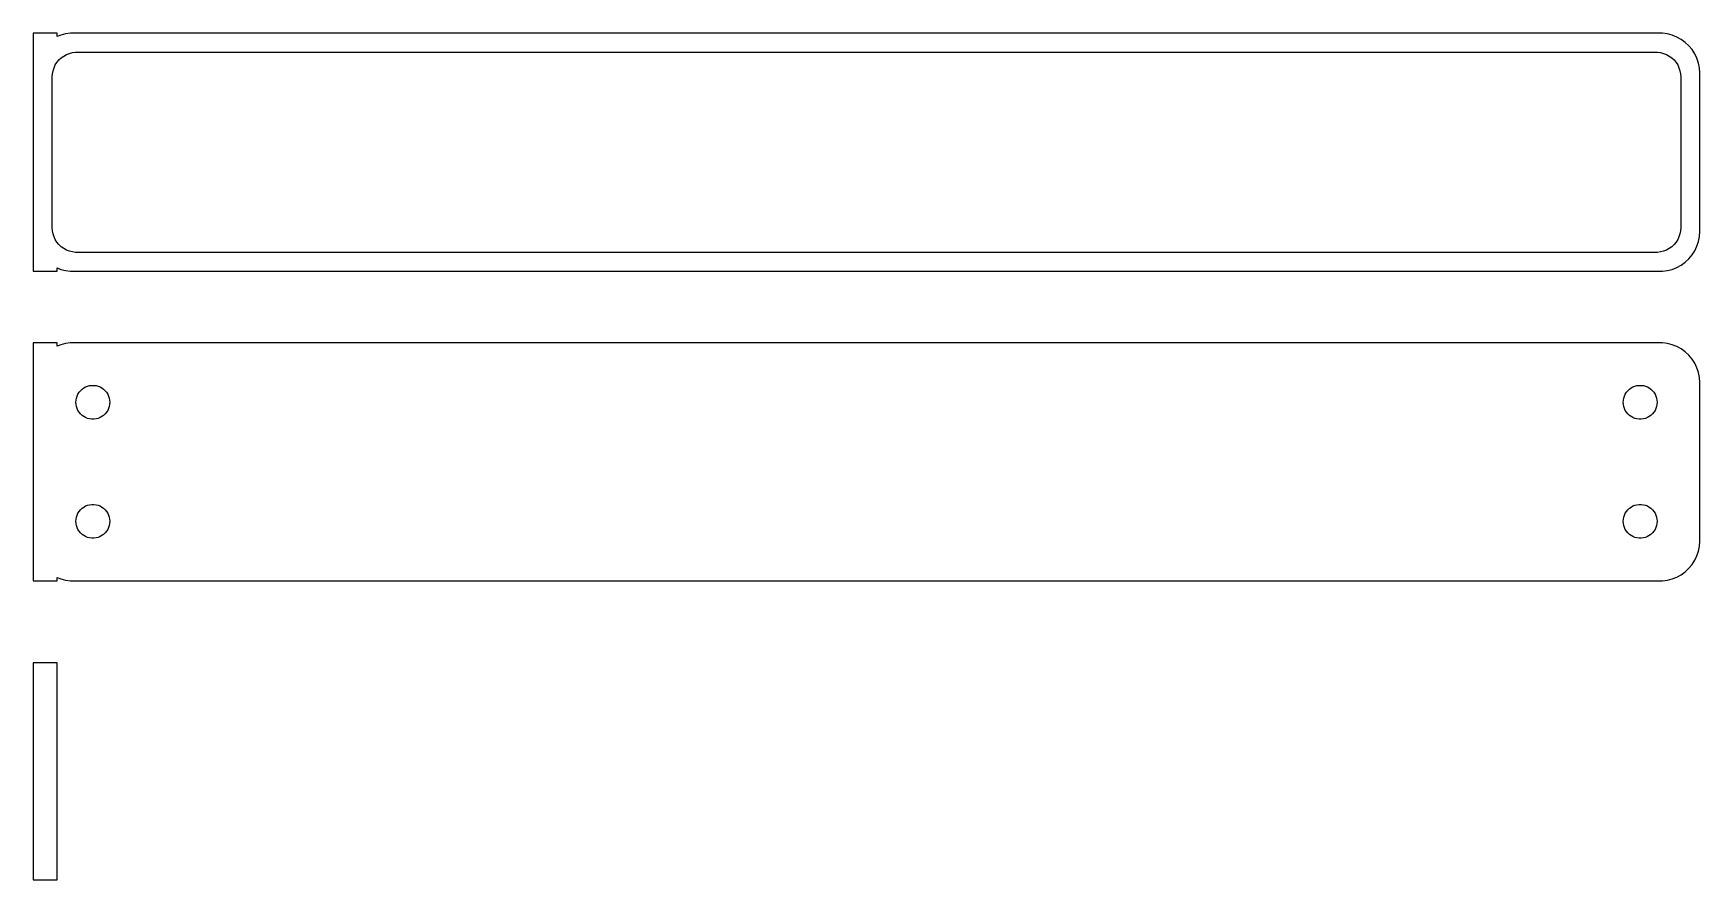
# Model space of a CAD drawing. Header units: metres. Extents: x -105 to 105, y 25 to 132.
import ezdxf

# ---------------------------------------------------------------- set-up
doc = ezdxf.new("R2010")
doc.units = ezdxf.units.M

msp = doc.modelspace()

# ---------------------------------------------------------------- linework, layer by layer
for p, q in [((-102, 131.99), (-105, 131.99)), ((-105, 131.99), (-105, 102.01)), ((-102, 131.575), (-102, 131.99)), ((-101.545, 131.755), (-102, 131.575)), ((-100.937, 131.911), (-101.545, 131.755)), ((-100.314, 131.99), (-100.937, 131.911)), ((100.314, 131.99), (-100.314, 131.99)), ((100.937, 131.911), (100.314, 131.99)), ((101.545, 131.755), (100.937, 131.911)), ((102.129, 131.524), (101.545, 131.755)), ((102.679, 131.222), (102.129, 131.524)), ((103.187, 130.853), (102.679, 131.222)), ((103.645, 130.423), (103.187, 130.853)), ((104.045, 129.939), (103.645, 130.423)), ((-102.228, 128), (-102.018, 128.33)), ((-102.018, 128.33), (-101.769, 128.631)), ((-101.769, 128.631), (-101.484, 128.899)), ((-101.484, 128.899), (-101.168, 129.128)), ((-101.168, 129.128), (-100.825, 129.317)), ((-100.825, 129.317), (-100.462, 129.461)), ((-100.462, 129.461), (-100.083, 129.558)), ((-100.083, 129.558), (-99.6955, 129.607)), ((-99.6955, 129.607), (99.6955, 129.607)), ((99.6955, 129.607), (100.083, 129.558)), ((100.083, 129.558), (100.462, 129.461)), ((100.462, 129.461), (100.825, 129.317)), ((100.825, 129.317), (101.168, 129.128)), ((101.168, 129.128), (101.484, 128.899)), ((101.484, 128.899), (101.769, 128.631)), ((101.769, 128.631), (102.018, 128.33)), ((102.018, 128.33), (102.228, 128)), ((104.382, 129.409), (104.045, 129.939)), ((104.649, 128.841), (104.382, 129.409)), ((104.843, 128.243), (104.649, 128.841)), ((104.961, 127.627), (104.843, 128.243)), ((-102.613, 126.5), (-102.588, 126.89)), ((-102.613, 107.5), (-102.613, 126.5)), ((-102.588, 126.89), (-102.515, 127.274)), ((-102.515, 127.274), (-102.394, 127.646)), ((-102.394, 127.646), (-102.228, 128)), ((102.228, 128), (102.394, 127.646)), ((102.394, 127.646), (102.515, 127.274)), ((102.515, 127.274), (102.588, 126.89)), ((102.588, 126.89), (102.613, 126.5)), ((102.613, 126.5), (102.613, 107.5)), ((105, 127), (104.961, 127.627)), ((105, 107), (105, 127)), ((-102.588, 107.11), (-102.613, 107.5)), ((-102.515, 106.726), (-102.588, 107.11)), ((102.588, 107.11), (102.515, 106.726)), ((102.613, 107.5), (102.588, 107.11)), ((-102.394, 106.354), (-102.515, 106.726)), ((-102.228, 106), (-102.394, 106.354)), ((-102.018, 105.67), (-102.228, 106)), ((-101.769, 105.369), (-102.018, 105.67)), ((-101.484, 105.101), (-101.769, 105.369)), ((-101.168, 104.872), (-101.484, 105.101)), ((101.484, 105.101), (101.168, 104.872)), ((101.769, 105.369), (101.484, 105.101)), ((102.018, 105.67), (101.769, 105.369)), ((102.228, 106), (102.018, 105.67)), ((102.394, 106.354), (102.228, 106)), ((102.515, 106.726), (102.394, 106.354)), ((104.382, 104.591), (104.649, 105.159)), ((104.649, 105.159), (104.843, 105.757)), ((104.843, 105.757), (104.961, 106.373)), ((104.961, 106.373), (105, 107)), ((-100.825, 104.683), (-101.168, 104.872)), ((-100.462, 104.539), (-100.825, 104.683)), ((-100.083, 104.442), (-100.462, 104.539)), ((-99.6955, 104.393), (-100.083, 104.442)), ((99.6955, 104.393), (-99.6955, 104.393)), ((100.083, 104.442), (99.6955, 104.393)), ((100.462, 104.539), (100.083, 104.442)), ((100.825, 104.683), (100.462, 104.539)), ((101.168, 104.872), (100.825, 104.683)), ((102.679, 102.778), (103.187, 103.147)), ((103.187, 103.147), (103.645, 103.577)), ((103.645, 103.577), (104.045, 104.061)), ((104.045, 104.061), (104.382, 104.591)), ((-105, 102.01), (-102, 102.01)), ((-102, 102.425), (-101.545, 102.245)), ((-102, 102.01), (-102, 102.425)), ((-101.545, 102.245), (-100.937, 102.089)), ((-100.937, 102.089), (-100.314, 102.01)), ((-100.314, 102.01), (100.314, 102.01)), ((100.314, 102.01), (100.937, 102.089)), ((100.937, 102.089), (101.545, 102.245)), ((101.545, 102.245), (102.129, 102.476)), ((102.129, 102.476), (102.679, 102.778)), ((-102, 92.9793), (-105, 92.9793)), ((-105, 92.9793), (-105, 63.0207)), ((-102, 92.5752), (-102, 92.9793)), ((-101.545, 92.7553), (-102, 92.5752)), ((-100.937, 92.9114), (-101.545, 92.7553)), ((-100.314, 92.9901), (-100.937, 92.9114)), ((100.314, 92.9901), (-100.314, 92.9901)), ((100.937, 92.9114), (100.314, 92.9901)), ((101.545, 92.7553), (100.937, 92.9114)), ((102.129, 92.5241), (101.545, 92.7553)), ((102.679, 92.2216), (102.129, 92.5241)), ((103.187, 91.8526), (102.679, 92.2216)), ((103.645, 91.4227), (103.187, 91.8526)), ((104.045, 90.9389), (103.645, 91.4227)), ((104.382, 90.4088), (104.045, 90.9389)), ((104.649, 89.8406), (104.382, 90.4088)), ((104.843, 89.2434), (104.649, 89.8406)), ((104.961, 88.6267), (104.843, 89.2434)), ((105, 88), (104.961, 88.6267)), ((-99.5682, 86.031), (-99.4853, 86.286)), ((-99.4853, 86.286), (-99.3712, 86.5287)), ((-99.3712, 86.5287), (-99.2275, 86.7551)), ((-99.2275, 86.7551), (-99.0566, 86.9617)), ((-99.0566, 86.9617), (-98.8611, 87.1453)), ((-98.8611, 87.1453), (-98.6441, 87.3029)), ((-98.6441, 87.3029), (-98.4092, 87.4321)), ((-98.4092, 87.4321), (-98.1598, 87.5308)), ((-98.1598, 87.5308), (-97.9001, 87.5975)), ((-97.9001, 87.5975), (-97.6341, 87.6311)), ((-97.6341, 87.6311), (-97.3659, 87.6311)), ((-97.3659, 87.6311), (-97.0999, 87.5975)), ((-97.0999, 87.5975), (-96.8401, 87.5308)), ((-96.8401, 87.5308), (-96.5908, 87.4321)), ((-96.5908, 87.4321), (-96.3559, 87.3029)), ((-96.3559, 87.3029), (-96.1389, 87.1453)), ((-96.1389, 87.1453), (-95.9434, 86.9617)), ((-95.9434, 86.9617), (-95.7725, 86.7551)), ((-95.7725, 86.7551), (-95.6288, 86.5287)), ((-95.6288, 86.5287), (-95.5146, 86.286)), ((-95.5146, 86.286), (-95.4318, 86.031)), ((95.4318, 86.031), (95.5146, 86.286)), ((95.5146, 86.286), (95.6288, 86.5287)), ((95.6288, 86.5287), (95.7725, 86.7551)), ((95.7725, 86.7551), (95.9434, 86.9617)), ((95.9434, 86.9617), (96.1389, 87.1453)), ((96.1389, 87.1453), (96.3559, 87.3029)), ((96.3559, 87.3029), (96.5908, 87.4321)), ((96.5908, 87.4321), (96.8401, 87.5308)), ((96.8401, 87.5308), (97.0999, 87.5975)), ((97.0999, 87.5975), (97.3659, 87.6311)), ((97.3659, 87.6311), (97.6341, 87.6311)), ((97.6341, 87.6311), (97.9001, 87.5975)), ((97.9001, 87.5975), (98.1598, 87.5308)), ((98.1598, 87.5308), (98.4092, 87.4321)), ((98.4092, 87.4321), (98.6441, 87.3029)), ((98.6441, 87.3029), (98.8611, 87.1453)), ((98.8611, 87.1453), (99.0566, 86.9617)), ((99.0566, 86.9617), (99.2275, 86.7551)), ((99.2275, 86.7551), (99.3712, 86.5287)), ((99.3712, 86.5287), (99.4853, 86.286)), ((99.4853, 86.286), (99.5682, 86.031)), ((105, 68), (105, 88)), ((-99.6353, 85.5), (-99.6185, 85.7676)), ((-99.6185, 85.2324), (-99.6353, 85.5)), ((-99.6185, 85.7676), (-99.5682, 86.031)), ((-99.5682, 84.969), (-99.6185, 85.2324)), ((-99.4853, 84.7139), (-99.5682, 84.969)), ((-99.3712, 84.4713), (-99.4853, 84.7139)), ((-99.2275, 84.2449), (-99.3712, 84.4713)), ((-99.0566, 84.0383), (-99.2275, 84.2449)), ((-98.8611, 83.8547), (-99.0566, 84.0383)), ((-95.9434, 84.0383), (-96.1389, 83.8547)), ((-95.7725, 84.2449), (-95.9434, 84.0383)), ((-95.6288, 84.4713), (-95.7725, 84.2449)), ((-95.5146, 84.7139), (-95.6288, 84.4713)), ((-95.4318, 84.969), (-95.5146, 84.7139)), ((-95.4318, 86.031), (-95.3815, 85.7676)), ((-95.3815, 85.2324), (-95.4318, 84.969)), ((-95.3815, 85.7676), (-95.3647, 85.5)), ((-95.3647, 85.5), (-95.3815, 85.2324)), ((95.3647, 85.5), (95.3815, 85.7676)), ((95.3815, 85.2324), (95.3647, 85.5)), ((95.3815, 85.7676), (95.4318, 86.031)), ((95.4318, 84.969), (95.3815, 85.2324)), ((95.5146, 84.7139), (95.4318, 84.969)), ((95.6288, 84.4713), (95.5146, 84.7139)), ((95.7725, 84.2449), (95.6288, 84.4713)), ((95.9434, 84.0383), (95.7725, 84.2449)), ((96.1389, 83.8547), (95.9434, 84.0383)), ((99.0566, 84.0383), (98.8611, 83.8547)), ((99.2275, 84.2449), (99.0566, 84.0383)), ((99.3712, 84.4713), (99.2275, 84.2449)), ((99.4853, 84.7139), (99.3712, 84.4713)), ((99.5682, 84.969), (99.4853, 84.7139)), ((99.5682, 86.031), (99.6185, 85.7676)), ((99.6185, 85.2324), (99.5682, 84.969)), ((99.6185, 85.7676), (99.6353, 85.5)), ((99.6353, 85.5), (99.6185, 85.2324)), ((-98.6441, 83.6971), (-98.8611, 83.8547)), ((-98.4092, 83.5679), (-98.6441, 83.6971)), ((-98.1598, 83.4692), (-98.4092, 83.5679)), ((-97.9001, 83.4025), (-98.1598, 83.4692)), ((-97.6341, 83.3689), (-97.9001, 83.4025)), ((-97.3659, 83.3689), (-97.6341, 83.3689)), ((-97.0999, 83.4025), (-97.3659, 83.3689)), ((-96.8401, 83.4692), (-97.0999, 83.4025)), ((-96.5908, 83.5679), (-96.8401, 83.4692)), ((-96.3559, 83.6971), (-96.5908, 83.5679)), ((-96.1389, 83.8547), (-96.3559, 83.6971)), ((96.3559, 83.6971), (96.1389, 83.8547)), ((96.5908, 83.5679), (96.3559, 83.6971)), ((96.8401, 83.4692), (96.5908, 83.5679)), ((97.0999, 83.4025), (96.8401, 83.4692)), ((97.3659, 83.3689), (97.0999, 83.4025)), ((97.6341, 83.3689), (97.3659, 83.3689)), ((97.9001, 83.4025), (97.6341, 83.3689)), ((98.1598, 83.4692), (97.9001, 83.4025)), ((98.4092, 83.5679), (98.1598, 83.4692)), ((98.6441, 83.6971), (98.4092, 83.5679)), ((98.8611, 83.8547), (98.6441, 83.6971)), ((-99.4853, 71.2861), (-99.3712, 71.5287)), ((-99.3712, 71.5287), (-99.2275, 71.7551)), ((-99.2275, 71.7551), (-99.0566, 71.9617)), ((-99.0566, 71.9617), (-98.8611, 72.1453)), ((-98.8611, 72.1453), (-98.6441, 72.3029)), ((-98.6441, 72.3029), (-98.4092, 72.4321)), ((-98.4092, 72.4321), (-98.1598, 72.5308)), ((-98.1598, 72.5308), (-97.9001, 72.5975)), ((-97.9001, 72.5975), (-97.6341, 72.6311)), ((-97.6341, 72.6311), (-97.3659, 72.6311)), ((-97.3659, 72.6311), (-97.0999, 72.5975)), ((-97.0999, 72.5975), (-96.8401, 72.5308)), ((-96.8401, 72.5308), (-96.5908, 72.4321)), ((-96.5908, 72.4321), (-96.3559, 72.3029)), ((-96.3559, 72.3029), (-96.1389, 72.1453)), ((-96.1389, 72.1453), (-95.9434, 71.9617)), ((-95.9434, 71.9617), (-95.7725, 71.7551)), ((-95.7725, 71.7551), (-95.6288, 71.5287)), ((-95.6288, 71.5287), (-95.5146, 71.2861)), ((95.5146, 71.2861), (95.6288, 71.5287)), ((95.6288, 71.5287), (95.7725, 71.7551)), ((95.7725, 71.7551), (95.9434, 71.9617)), ((95.9434, 71.9617), (96.1389, 72.1453)), ((96.1389, 72.1453), (96.3559, 72.3029)), ((96.3559, 72.3029), (96.5908, 72.4321)), ((96.5908, 72.4321), (96.8401, 72.5308)), ((96.8401, 72.5308), (97.0999, 72.5975)), ((97.0999, 72.5975), (97.3659, 72.6311)), ((97.3659, 72.6311), (97.6341, 72.6311)), ((97.6341, 72.6311), (97.9001, 72.5975)), ((97.9001, 72.5975), (98.1598, 72.5308)), ((98.1598, 72.5308), (98.4092, 72.4321)), ((98.4092, 72.4321), (98.6441, 72.3029)), ((98.6441, 72.3029), (98.8611, 72.1453)), ((98.8611, 72.1453), (99.0566, 71.9617)), ((99.0566, 71.9617), (99.2275, 71.7551)), ((99.2275, 71.7551), (99.3712, 71.5287)), ((99.3712, 71.5287), (99.4853, 71.2861)), ((-99.6353, 70.5), (-99.6185, 70.7676)), ((-99.6185, 70.2324), (-99.6353, 70.5)), ((-99.6185, 70.7676), (-99.5682, 71.031)), ((-99.5682, 69.969), (-99.6185, 70.2324)), ((-99.5682, 71.031), (-99.4853, 71.2861)), ((-99.4853, 69.714), (-99.5682, 69.969)), ((-99.3712, 69.4713), (-99.4853, 69.714)), ((-99.2275, 69.2449), (-99.3712, 69.4713)), ((-95.6288, 69.4713), (-95.7725, 69.2449)), ((-95.5146, 69.714), (-95.6288, 69.4713)), ((-95.5146, 71.2861), (-95.4318, 71.031)), ((-95.4318, 69.969), (-95.5146, 69.714)), ((-95.4318, 71.031), (-95.3815, 70.7676)), ((-95.3815, 70.2324), (-95.4318, 69.969)), ((-95.3815, 70.7676), (-95.3647, 70.5)), ((-95.3647, 70.5), (-95.3815, 70.2324)), ((95.3647, 70.5), (95.3815, 70.7676)), ((95.3815, 70.2324), (95.3647, 70.5)), ((95.3815, 70.7676), (95.4318, 71.031)), ((95.4318, 69.969), (95.3815, 70.2324)), ((95.4318, 71.031), (95.5146, 71.2861)), ((95.5146, 69.714), (95.4318, 69.969)), ((95.6288, 69.4713), (95.5146, 69.714)), ((95.7725, 69.2449), (95.6288, 69.4713)), ((99.3712, 69.4713), (99.2275, 69.2449)), ((99.4853, 69.714), (99.3712, 69.4713)), ((99.4853, 71.2861), (99.5682, 71.031)), ((99.5682, 69.969), (99.4853, 69.714)), ((99.5682, 71.031), (99.6185, 70.7676)), ((99.6185, 70.2324), (99.5682, 69.969)), ((99.6185, 70.7676), (99.6353, 70.5)), ((99.6353, 70.5), (99.6185, 70.2324)), ((-99.0566, 69.0383), (-99.2275, 69.2449)), ((-98.8611, 68.8547), (-99.0566, 69.0383)), ((-98.6441, 68.6971), (-98.8611, 68.8547)), ((-98.4092, 68.5679), (-98.6441, 68.6971)), ((-98.1598, 68.4692), (-98.4092, 68.5679)), ((-97.9001, 68.4025), (-98.1598, 68.4692)), ((-97.6341, 68.3689), (-97.9001, 68.4025)), ((-97.3659, 68.3689), (-97.6341, 68.3689)), ((-97.0999, 68.4025), (-97.3659, 68.3689)), ((-96.8401, 68.4692), (-97.0999, 68.4025)), ((-96.5908, 68.5679), (-96.8401, 68.4692)), ((-96.3559, 68.6971), (-96.5908, 68.5679)), ((-96.1389, 68.8547), (-96.3559, 68.6971)), ((-95.9434, 69.0383), (-96.1389, 68.8547)), ((-95.7725, 69.2449), (-95.9434, 69.0383)), ((95.9434, 69.0383), (95.7725, 69.2449)), ((96.1389, 68.8547), (95.9434, 69.0383)), ((96.3559, 68.6971), (96.1389, 68.8547)), ((96.5908, 68.5679), (96.3559, 68.6971)), ((96.8401, 68.4692), (96.5908, 68.5679)), ((97.0999, 68.4025), (96.8401, 68.4692)), ((97.3659, 68.3689), (97.0999, 68.4025)), ((97.6341, 68.3689), (97.3659, 68.3689)), ((97.9001, 68.4025), (97.6341, 68.3689)), ((98.1598, 68.4692), (97.9001, 68.4025)), ((98.4092, 68.5679), (98.1598, 68.4692)), ((98.6441, 68.6971), (98.4092, 68.5679)), ((98.8611, 68.8547), (98.6441, 68.6971)), ((99.0566, 69.0383), (98.8611, 68.8547)), ((99.2275, 69.2449), (99.0566, 69.0383)), ((104.843, 66.7566), (104.961, 67.3733)), ((104.961, 67.3733), (105, 68)), ((104.045, 65.0611), (104.382, 65.5912)), ((104.382, 65.5912), (104.649, 66.1594)), ((104.649, 66.1594), (104.843, 66.7566)), ((-105, 63.0207), (-102, 63.0207)), ((-102, 63.0207), (-102, 63.4248)), ((-102, 63.4248), (-101.545, 63.2447)), ((-101.545, 63.2447), (-100.937, 63.0886)), ((-100.937, 63.0886), (-100.314, 63.0099)), ((-100.314, 63.0099), (100.314, 63.0099)), ((100.314, 63.0099), (100.937, 63.0886)), ((100.937, 63.0886), (101.545, 63.2447)), ((101.545, 63.2447), (102.129, 63.4759)), ((102.129, 63.4759), (102.679, 63.7784)), ((102.679, 63.7784), (103.187, 64.1474)), ((103.187, 64.1474), (103.645, 64.5773)), ((103.645, 64.5773), (104.045, 65.0611)), ((-102, 52.6526), (-105, 52.6526)), ((-105, 52.6526), (-105, 25.3474)), ((-102, 25.3474), (-102, 52.6526)), ((-105, 25.3474), (-102, 25.3474))]:
    msp.add_line(p, q)

doc.saveas('drawing.dxf')
